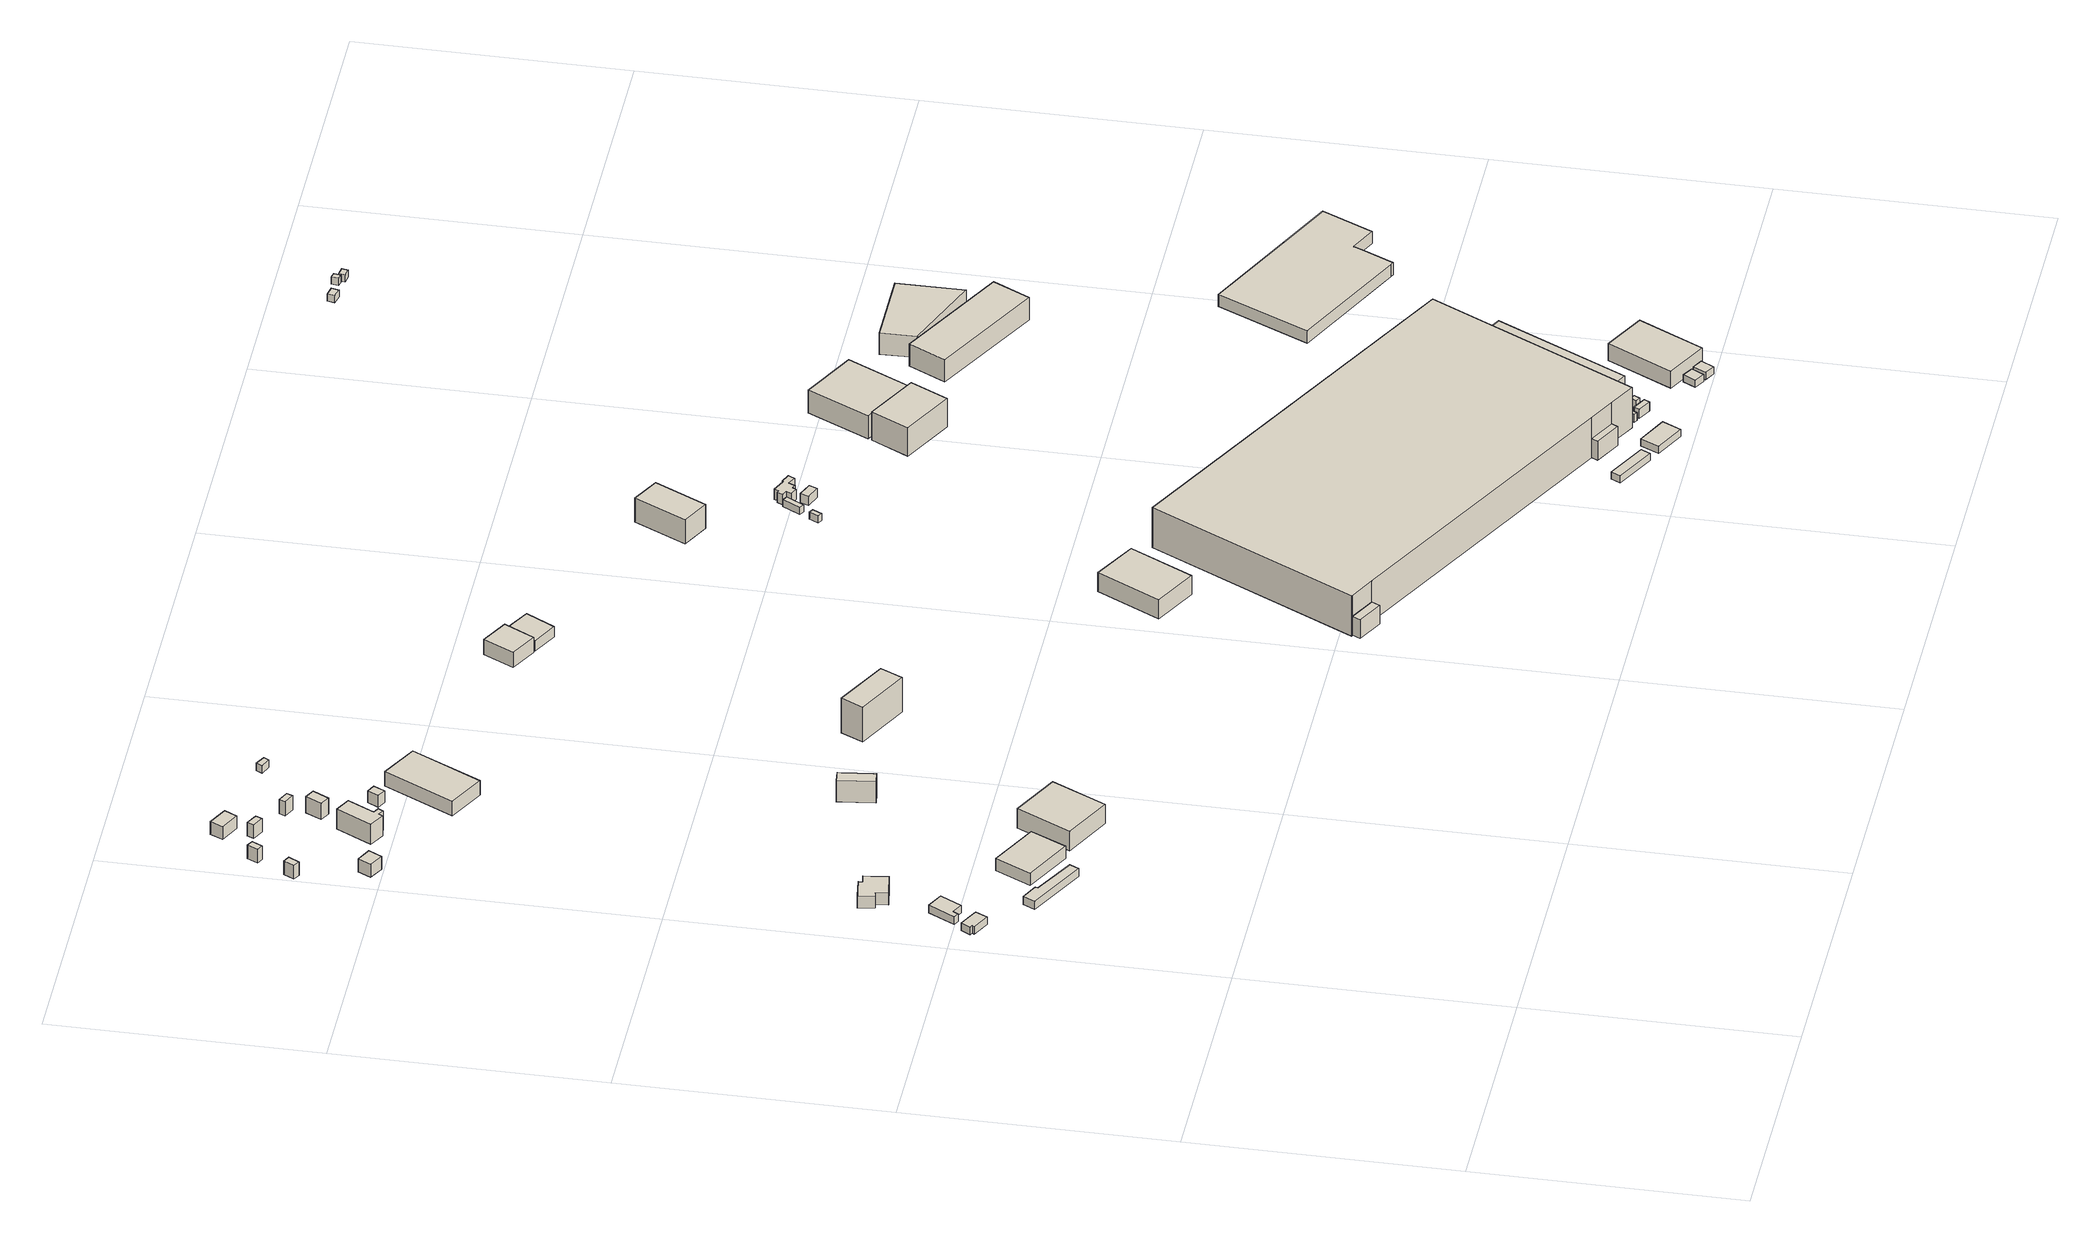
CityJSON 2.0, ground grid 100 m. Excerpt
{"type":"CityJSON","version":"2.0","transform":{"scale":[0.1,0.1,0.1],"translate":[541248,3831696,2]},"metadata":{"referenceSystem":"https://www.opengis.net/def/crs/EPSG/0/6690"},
"CityObjects":{
"building1":{"type":"Building","attributes":{"計測周辺長":27.36,"1/2500図郭":84,"区名":"大正区","町丁目名称":"船町２丁目","街区番号":1,"class":"3001","usage":"441","measuredHeight":3.1,"storeysAboveGround":2,"BuildingDetailAttribute.buildingRoofEdgeArea":41.25,"BuildingDetailAttribute.buildingStructureType":"610","BuildingDetailAttribute.buildingStructureOrgType":"2","BuildingDetailAttribute.detailedUsage":"1520","BuildingDetailAttribute.specifiedBuildingCoverageRate":0.6,"BuildingDetailAttribute.surveyYear":2017,"BuildingTsunamiRiskAttribute.description":"1","BuildingTsunamiRiskAttribute.rank":"2","BuildingTsunamiRiskAttribute.depth":0.68,"BuildingHighTideRiskAttribute.description":"1","BuildingHighTideRiskAttribute.rank":"3","BuildingHighTideRiskAttribute.depth":3.29,"BuildingIDAttribute.prefecture":"27","BuildingIDAttribute.city":"27108"},"geometry":[{"type":"Solid","lod":"1","boundaries":[[[[0,1,2,3,4,5]],[[4,6,7,5]],[[3,8,6,4]],[[2,9,8,3]],[[1,10,9,2]],[[0,11,10,1]],[[5,7,11,0]],[[6,8,9,10,11,7]]]]}]},
"building2":{"type":"Building","attributes":{"計測周辺長":36.82,"1/2500図郭":84,"区名":"大正区","町丁目名称":"船町２丁目","街区番号":1,"class":"3001","usage":"441","measuredHeight":3.2,"storeysAboveGround":2,"BuildingDetailAttribute.buildingRoofEdgeArea":68.97,"BuildingDetailAttribute.buildingStructureType":"610","BuildingDetailAttribute.buildingStructureOrgType":"2","BuildingDetailAttribute.detailedUsage":"1520","BuildingDetailAttribute.specifiedBuildingCoverageRate":0.6,"BuildingDetailAttribute.surveyYear":2017,"BuildingTsunamiRiskAttribute.description":"1","BuildingTsunamiRiskAttribute.rank":"2","BuildingTsunamiRiskAttribute.depth":0.68,"BuildingHighTideRiskAttribute.description":"1","BuildingHighTideRiskAttribute.rank":"3","BuildingHighTideRiskAttribute.depth":3.28,"BuildingIDAttribute.prefecture":"27","BuildingIDAttribute.city":"27108"},"geometry":[{"type":"Solid","lod":"1","boundaries":[[[[12,13,14,15,16,17]],[[16,18,19,17]],[[15,20,18,16]],[[14,21,20,15]],[[13,22,21,14]],[[12,23,22,13]],[[17,19,23,12]],[[18,20,21,22,23,19]]]]}]},
"building3":{"type":"Building","attributes":{"計測周辺長":59.98,"1/2500図郭":84,"区名":"大正区","町丁目名称":"船町２丁目","街区番号":1,"class":"3003","usage":"441","measuredHeight":3.4,"storeysAboveGround":2,"BuildingDetailAttribute.buildingRoofEdgeArea":109.62,"BuildingDetailAttribute.buildingStructureType":"610","BuildingDetailAttribute.buildingStructureOrgType":"2","BuildingDetailAttribute.detailedUsage":"1510","BuildingDetailAttribute.specifiedBuildingCoverageRate":0.6,"BuildingDetailAttribute.surveyYear":2017,"BuildingTsunamiRiskAttribute.description":"1","BuildingTsunamiRiskAttribute.rank":"1","BuildingTsunamiRiskAttribute.depth":0.43,"BuildingHighTideRiskAttribute.description":"1","BuildingHighTideRiskAttribute.rank":"3","BuildingHighTideRiskAttribute.depth":3.07,"BuildingIDAttribute.prefecture":"27","BuildingIDAttribute.city":"27108"},"geometry":[{"type":"Solid","lod":"1","boundaries":[[[[24,25,26,27,28,29]],[[28,30,31,29]],[[27,32,30,28]],[[26,33,32,27]],[[25,34,33,26]],[[24,35,34,25]],[[29,31,35,24]],[[30,32,33,34,35,31]]]]}]},
"building4":{"type":"Building","attributes":{"class":"3003","measuredHeight":5,"BuildingDetailAttribute.specifiedBuildingCoverageRate":0.6,"BuildingDetailAttribute.surveyYear":2017,"BuildingTsunamiRiskAttribute.description":"1","BuildingTsunamiRiskAttribute.rank":"2","BuildingTsunamiRiskAttribute.depth":0.71,"BuildingHighTideRiskAttribute.description":"1","BuildingHighTideRiskAttribute.rank":"3","BuildingHighTideRiskAttribute.depth":3.33,"BuildingIDAttribute.prefecture":"27","BuildingIDAttribute.city":"27108"},"geometry":[{"type":"Solid","lod":"1","boundaries":[[[[36,37,38,39,40,41,42,43]],[[42,44,45,43]],[[41,46,44,42]],[[40,47,46,41]],[[39,48,47,40]],[[38,49,48,39]],[[37,50,49,38]],[[36,51,50,37]],[[43,45,51,36]],[[44,46,47,48,49,50,51,45]]]]}]},
"building5":{"type":"Building","attributes":{"計測周辺長":70.61,"1/2500図郭":84,"区名":"大正区","町丁目名称":"船町２丁目","街区番号":1,"class":"3001","usage":"441","measuredHeight":5.2,"storeysAboveGround":2,"BuildingDetailAttribute.buildingRoofEdgeArea":303.94,"BuildingDetailAttribute.buildingStructureType":"610","BuildingDetailAttribute.buildingStructureOrgType":"2","BuildingDetailAttribute.detailedUsage":"1510","BuildingDetailAttribute.specifiedBuildingCoverageRate":0.6,"BuildingDetailAttribute.surveyYear":2017,"BuildingTsunamiRiskAttribute.description":"1","BuildingTsunamiRiskAttribute.rank":"1","BuildingTsunamiRiskAttribute.depth":0.11,"BuildingHighTideRiskAttribute.description":"1","BuildingHighTideRiskAttribute.rank":"2","BuildingHighTideRiskAttribute.depth":2.76,"BuildingIDAttribute.prefecture":"27","BuildingIDAttribute.city":"27108"},"geometry":[{"type":"Solid","lod":"1","boundaries":[[[[52,53,54,55]],[[54,56,57,55]],[[53,58,56,54]],[[52,59,58,53]],[[55,57,59,52]],[[56,58,59,57]]]]}]},
"building6":{"type":"Building","attributes":{"class":"3001","measuredHeight":8.2,"BuildingDetailAttribute.specifiedBuildingCoverageRate":0.6,"BuildingDetailAttribute.surveyYear":2017,"BuildingTsunamiRiskAttribute.description":"1","BuildingTsunamiRiskAttribute.rank":"1","BuildingTsunamiRiskAttribute.depth":0.42,"BuildingHighTideRiskAttribute.description":"1","BuildingHighTideRiskAttribute.rank":"3","BuildingHighTideRiskAttribute.depth":3.07,"BuildingIDAttribute.prefecture":"27","BuildingIDAttribute.city":"27108"},"geometry":[{"type":"Solid","lod":"1","boundaries":[[[[60,61,62,63]],[[62,64,65,63]],[[61,66,64,62]],[[60,67,66,61]],[[63,65,67,60]],[[64,66,67,65]]]]}]},
"building7":{"type":"Building","attributes":{"class":"3001","measuredHeight":5.5,"BuildingDetailAttribute.specifiedBuildingCoverageRate":0.6,"BuildingDetailAttribute.surveyYear":2017,"BuildingTsunamiRiskAttribute.description":"1","BuildingTsunamiRiskAttribute.rank":"2","BuildingTsunamiRiskAttribute.depth":0.6,"BuildingHighTideRiskAttribute.description":"1","BuildingHighTideRiskAttribute.rank":"3","BuildingHighTideRiskAttribute.depth":3.17,"BuildingIDAttribute.prefecture":"27","BuildingIDAttribute.city":"27108"},"geometry":[{"type":"Solid","lod":"1","boundaries":[[[[68,69,70,71]],[[70,72,73,71]],[[69,74,72,70]],[[68,75,74,69]],[[71,73,75,68]],[[72,74,75,73]]]]}]},
"building8":{"type":"Building","attributes":{"class":"3003","measuredHeight":5.9,"BuildingDetailAttribute.specifiedBuildingCoverageRate":0.6,"BuildingDetailAttribute.surveyYear":2017,"BuildingTsunamiRiskAttribute.description":"1","BuildingTsunamiRiskAttribute.rank":"2","BuildingTsunamiRiskAttribute.depth":1.02,"BuildingHighTideRiskAttribute.description":"1","BuildingHighTideRiskAttribute.rank":"3","BuildingHighTideRiskAttribute.depth":3.58,"BuildingIDAttribute.prefecture":"27","BuildingIDAttribute.city":"27108"},"geometry":[{"type":"Solid","lod":"1","boundaries":[[[[76,77,78,79]],[[78,80,81,79]],[[77,82,80,78]],[[76,83,82,77]],[[79,81,83,76]],[[80,82,83,81]]]]}]},
"building9":{"type":"Building","attributes":{"class":"3003","measuredHeight":5.8,"BuildingDetailAttribute.specifiedBuildingCoverageRate":0.6,"BuildingDetailAttribute.surveyYear":2017,"BuildingTsunamiRiskAttribute.description":"1","BuildingTsunamiRiskAttribute.rank":"2","BuildingTsunamiRiskAttribute.depth":0.93,"BuildingHighTideRiskAttribute.description":"1","BuildingHighTideRiskAttribute.rank":"3","BuildingHighTideRiskAttribute.depth":3.48,"BuildingIDAttribute.prefecture":"27","BuildingIDAttribute.city":"27108"},"geometry":[{"type":"Solid","lod":"1","boundaries":[[[[84,85,86,87]],[[86,88,89,87]],[[85,90,88,86]],[[84,91,90,85]],[[87,89,91,84]],[[88,90,91,89]]]]}]},
"building10":{"type":"Building","attributes":{"class":"3001","measuredHeight":8.4,"BuildingDetailAttribute.specifiedBuildingCoverageRate":0.6,"BuildingDetailAttribute.surveyYear":2017,"BuildingTsunamiRiskAttribute.description":"1","BuildingTsunamiRiskAttribute.rank":"1","BuildingTsunamiRiskAttribute.depth":0.03,"BuildingHighTideRiskAttribute.description":"1","BuildingHighTideRiskAttribute.rank":"2","BuildingHighTideRiskAttribute.depth":2.44,"BuildingIDAttribute.prefecture":"27","BuildingIDAttribute.city":"27108"},"geometry":[{"type":"Solid","lod":"1","boundaries":[[[[92,93,94,95,96,97,98,99]],[[98,100,101,99]],[[97,102,100,98]],[[96,103,102,97]],[[95,104,103,96]],[[94,105,104,95]],[[93,106,105,94]],[[92,107,106,93]],[[99,101,107,92]],[[100,102,103,104,105,106,107,101]]]]}]},
"building11":{"type":"Building","attributes":{"計測周辺長":37.51,"1/2500図郭":84,"区名":"大正区","町丁目名称":"船町２丁目","街区番号":1,"class":"3001","usage":"441","measuredHeight":9,"storeysAboveGround":1,"BuildingDetailAttribute.buildingRoofEdgeArea":67.9,"BuildingDetailAttribute.buildingStructureType":"610","BuildingDetailAttribute.buildingStructureOrgType":"2","BuildingDetailAttribute.detailedUsage":"1510","BuildingDetailAttribute.specifiedBuildingCoverageRate":0.6,"BuildingDetailAttribute.surveyYear":2017,"BuildingTsunamiRiskAttribute.description":"1","BuildingTsunamiRiskAttribute.rank":"1","BuildingTsunamiRiskAttribute.depth":0.38,"BuildingHighTideRiskAttribute.description":"1","BuildingHighTideRiskAttribute.rank":"3","BuildingHighTideRiskAttribute.depth":3.02,"BuildingIDAttribute.prefecture":"27","BuildingIDAttribute.city":"27108"},"geometry":[{"type":"Solid","lod":"1","boundaries":[[[[108,109,110,111]],[[110,112,113,111]],[[109,114,112,110]],[[108,115,114,109]],[[111,113,115,108]],[[112,114,115,113]]]]}]},
"building12":{"type":"Building","attributes":{"class":"3003","measuredHeight":5.7,"BuildingDetailAttribute.specifiedBuildingCoverageRate":0.6,"BuildingDetailAttribute.surveyYear":2017,"BuildingTsunamiRiskAttribute.description":"1","BuildingTsunamiRiskAttribute.rank":"2","BuildingTsunamiRiskAttribute.depth":0.93,"BuildingHighTideRiskAttribute.description":"1","BuildingHighTideRiskAttribute.rank":"3","BuildingHighTideRiskAttribute.depth":3.48,"BuildingIDAttribute.prefecture":"27","BuildingIDAttribute.city":"27108"},"geometry":[{"type":"Solid","lod":"1","boundaries":[[[[116,117,118,119]],[[118,120,121,119]],[[117,122,120,118]],[[116,123,122,117]],[[119,121,123,116]],[[120,122,123,121]]]]}]},
"building13":{"type":"Building","attributes":{"class":"3003","measuredHeight":5.5,"BuildingDetailAttribute.specifiedBuildingCoverageRate":0.6,"BuildingDetailAttribute.surveyYear":2017,"BuildingTsunamiRiskAttribute.description":"1","BuildingTsunamiRiskAttribute.rank":"2","BuildingTsunamiRiskAttribute.depth":0.79,"BuildingHighTideRiskAttribute.description":"1","BuildingHighTideRiskAttribute.rank":"3","BuildingHighTideRiskAttribute.depth":3.35,"BuildingIDAttribute.prefecture":"27","BuildingIDAttribute.city":"27108"},"geometry":[{"type":"Solid","lod":"1","boundaries":[[[[124,125,126,127]],[[126,128,129,127]],[[125,130,128,126]],[[124,131,130,125]],[[127,129,131,124]],[[128,130,131,129]]]]}]},
"building14":{"type":"Building","attributes":{"class":"3001","measuredHeight":6.7,"BuildingDetailAttribute.specifiedBuildingCoverageRate":0.6,"BuildingDetailAttribute.surveyYear":2017,"BuildingTsunamiRiskAttribute.description":"1","BuildingTsunamiRiskAttribute.rank":"1","BuildingTsunamiRiskAttribute.depth":0.49,"BuildingHighTideRiskAttribute.description":"1","BuildingHighTideRiskAttribute.rank":"3","BuildingHighTideRiskAttribute.depth":3.04,"BuildingIDAttribute.prefecture":"27","BuildingIDAttribute.city":"27108"},"geometry":[{"type":"Solid","lod":"1","boundaries":[[[[132,133,134,135]],[[134,136,137,135]],[[133,138,136,134]],[[132,139,138,133]],[[135,137,139,132]],[[136,138,139,137]]]]}]},
"building15":{"type":"Building","attributes":{"class":"3003","measuredHeight":5.9,"BuildingDetailAttribute.specifiedBuildingCoverageRate":0.6,"BuildingDetailAttribute.surveyYear":2017,"BuildingTsunamiRiskAttribute.description":"1","BuildingTsunamiRiskAttribute.rank":"2","BuildingTsunamiRiskAttribute.depth":0.85,"BuildingHighTideRiskAttribute.description":"1","BuildingHighTideRiskAttribute.rank":"3","BuildingHighTideRiskAttribute.depth":3.4,"BuildingIDAttribute.prefecture":"27","BuildingIDAttribute.city":"27108"},"geometry":[{"type":"Solid","lod":"1","boundaries":[[[[140,141,142,143]],[[142,144,145,143]],[[141,146,144,142]],[[140,147,146,141]],[[143,145,147,140]],[[144,146,147,145]]]]}]},
"building16":{"type":"Building","attributes":{"class":"3001","measuredHeight":4.8,"BuildingDetailAttribute.specifiedBuildingCoverageRate":0.6,"BuildingDetailAttribute.surveyYear":2017,"BuildingTsunamiRiskAttribute.description":"1","BuildingTsunamiRiskAttribute.rank":"2","BuildingTsunamiRiskAttribute.depth":0.5,"BuildingHighTideRiskAttribute.description":"1","BuildingHighTideRiskAttribute.rank":"3","BuildingHighTideRiskAttribute.depth":3.06,"BuildingIDAttribute.prefecture":"27","BuildingIDAttribute.city":"27108"},"geometry":[{"type":"Solid","lod":"1","boundaries":[[[[148,149,150,151]],[[150,152,153,151]],[[149,154,152,150]],[[148,155,154,149]],[[151,153,155,148]],[[152,154,155,153]]]]}]},
"building17":{"type":"Building","attributes":{"class":"3001","measuredHeight":6.1,"BuildingDetailAttribute.specifiedBuildingCoverageRate":0.6,"BuildingDetailAttribute.surveyYear":2017,"BuildingTsunamiRiskAttribute.description":"1","BuildingTsunamiRiskAttribute.rank":"1","BuildingTsunamiRiskAttribute.depth":0.44,"BuildingHighTideRiskAttribute.description":"1","BuildingHighTideRiskAttribute.rank":"2","BuildingHighTideRiskAttribute.depth":2.31,"BuildingIDAttribute.prefecture":"27","BuildingIDAttribute.city":"27108"},"geometry":[{"type":"Solid","lod":"1","boundaries":[[[[156,157,158,159]],[[158,160,161,159]],[[157,162,160,158]],[[156,163,162,157]],[[159,161,163,156]],[[160,162,163,161]]]]}]},
"building18":{"type":"Building","attributes":{"class":"3001","measuredHeight":3.1,"BuildingDetailAttribute.specifiedBuildingCoverageRate":0.6,"BuildingDetailAttribute.surveyYear":2017,"BuildingTsunamiRiskAttribute.description":"1","BuildingTsunamiRiskAttribute.rank":"2","BuildingTsunamiRiskAttribute.depth":0.69,"BuildingHighTideRiskAttribute.description":"1","BuildingHighTideRiskAttribute.rank":"3","BuildingHighTideRiskAttribute.depth":3.22,"BuildingIDAttribute.prefecture":"27","BuildingIDAttribute.city":"27108"},"geometry":[{"type":"Solid","lod":"1","boundaries":[[[[164,165,166,167]],[[166,168,169,167]],[[165,170,168,166]],[[164,171,170,165]],[[167,169,171,164]],[[168,170,171,169]]]]}]},
"building19":{"type":"Building","attributes":{"計測周辺長":63.74,"1/2500図郭":84,"区名":"大正区","町丁目名称":"船町２丁目","街区番号":1,"class":"3001","usage":"441","measuredHeight":14.6,"storeysAboveGround":2,"BuildingDetailAttribute.buildingRoofEdgeArea":209.62,"BuildingDetailAttribute.buildingStructureType":"610","BuildingDetailAttribute.buildingStructureOrgType":"2","BuildingDetailAttribute.detailedUsage":"1520","BuildingDetailAttribute.specifiedBuildingCoverageRate":0.6,"BuildingDetailAttribute.surveyYear":2017,"BuildingTsunamiRiskAttribute.description":"1","BuildingTsunamiRiskAttribute.rank":"1","BuildingTsunamiRiskAttribute.depth":0.34,"BuildingHighTideRiskAttribute.description":"1","BuildingHighTideRiskAttribute.rank":"3","BuildingHighTideRiskAttribute.depth":3.05,"BuildingIDAttribute.prefecture":"27","BuildingIDAttribute.city":"27108"},"geometry":[{"type":"Solid","lod":"1","boundaries":[[[[172,173,174,175]],[[174,176,177,175]],[[173,178,176,174]],[[172,179,178,173]],[[175,177,179,172]],[[176,178,179,177]]]]}]},
"building20":{"type":"Building","attributes":{"class":"3003","measuredHeight":7.9,"BuildingDetailAttribute.specifiedBuildingCoverageRate":0.6,"BuildingDetailAttribute.surveyYear":2017,"BuildingTsunamiRiskAttribute.description":"1","BuildingTsunamiRiskAttribute.rank":"1","BuildingTsunamiRiskAttribute.depth":0.1,"BuildingHighTideRiskAttribute.description":"1","BuildingHighTideRiskAttribute.rank":"2","BuildingHighTideRiskAttribute.depth":2.88,"BuildingIDAttribute.prefecture":"27","BuildingIDAttribute.city":"27108"},"geometry":[{"type":"Solid","lod":"1","boundaries":[[[[180,181,182,183]],[[182,184,185,183]],[[181,186,184,182]],[[180,187,186,181]],[[183,185,187,180]],[[184,186,187,185]]]]}]},
"building21":{"type":"Building","attributes":{"計測周辺長":49.16,"1/2500図郭":84,"区名":"大正区","町丁目名称":"船町２丁目","街区番号":1,"class":"3001","usage":"441","measuredHeight":6.4,"storeysAboveGround":1,"BuildingDetailAttribute.buildingRoofEdgeArea":150.65,"BuildingDetailAttribute.buildingStructureType":"610","BuildingDetailAttribute.buildingStructureOrgType":"2","BuildingDetailAttribute.detailedUsage":"1520","BuildingDetailAttribute.specifiedBuildingCoverageRate":0.6,"BuildingDetailAttribute.surveyYear":2017,"BuildingHighTideRiskAttribute.description":"1","BuildingHighTideRiskAttribute.rank":"2","BuildingHighTideRiskAttribute.depth":2.31,"BuildingIDAttribute.prefecture":"27","BuildingIDAttribute.city":"27108"},"geometry":[{"type":"Solid","lod":"1","boundaries":[[[[188,189,190,191]],[[190,192,193,191]],[[189,194,192,190]],[[188,195,194,189]],[[191,193,195,188]],[[192,194,195,193]]]]}]},
"building22":{"type":"Building","attributes":{"計測周辺長":60.89,"1/2500図郭":84,"区名":"大正区","町丁目名称":"船町２丁目","街区番号":1,"class":"3003","usage":"441","measuredHeight":4.4,"storeysAboveGround":1,"BuildingDetailAttribute.buildingRoofEdgeArea":208.56,"BuildingDetailAttribute.buildingStructureType":"610","BuildingDetailAttribute.buildingStructureOrgType":"2","BuildingDetailAttribute.detailedUsage":"1520","BuildingDetailAttribute.specifiedBuildingCoverageRate":0.6,"BuildingDetailAttribute.surveyYear":2017,"BuildingHighTideRiskAttribute.description":"1","BuildingHighTideRiskAttribute.rank":"2","BuildingHighTideRiskAttribute.depth":1.76,"BuildingIDAttribute.prefecture":"27","BuildingIDAttribute.city":"27108"},"geometry":[{"type":"Solid","lod":"1","boundaries":[[[[196,197,198,199]],[[198,200,201,199]],[[197,202,200,198]],[[196,203,202,197]],[[199,201,203,196]],[[200,202,203,201]]]]}]},
"building23":{"type":"Building","attributes":{"class":"3001","measuredHeight":8.1,"BuildingDetailAttribute.specifiedBuildingCoverageRate":0.6,"BuildingDetailAttribute.surveyYear":2017,"BuildingTsunamiRiskAttribute.description":"1","BuildingTsunamiRiskAttribute.rank":"1","BuildingTsunamiRiskAttribute.depth":0.15,"BuildingHighTideRiskAttribute.description":"1","BuildingHighTideRiskAttribute.rank":"2","BuildingHighTideRiskAttribute.depth":2.92,"BuildingIDAttribute.prefecture":"27","BuildingIDAttribute.city":"27108"},"geometry":[{"type":"Solid","lod":"1","boundaries":[[[[204,205,206,207]],[[206,208,209,207]],[[205,210,208,206]],[[204,211,210,205]],[[207,209,211,204]],[[208,210,211,209]]]]}]},
"building24":{"type":"Building","attributes":{"class":"3001","measuredHeight":17,"BuildingDetailAttribute.specifiedBuildingCoverageRate":0.6,"BuildingDetailAttribute.surveyYear":2017,"BuildingTsunamiRiskAttribute.description":"1","BuildingTsunamiRiskAttribute.rank":"1","BuildingTsunamiRiskAttribute.depth":0.01,"BuildingHighTideRiskAttribute.description":"1","BuildingHighTideRiskAttribute.rank":"3","BuildingHighTideRiskAttribute.depth":3.23,"BuildingIDAttribute.prefecture":"27","BuildingIDAttribute.city":"27108"},"geometry":[{"type":"Solid","lod":"1","boundaries":[[[[212,213,214,215,216,217,218,219]],[[218,220,221,219]],[[217,222,220,218]],[[216,223,222,217]],[[215,224,223,216]],[[214,225,224,215]],[[213,226,225,214]],[[212,227,226,213]],[[219,221,227,212]],[[220,222,223,224,225,226,227,221]]]]}]},
"building25":{"type":"Building","attributes":{"計測周辺長":42.29,"1/2500図郭":84,"区名":"大正区","町丁目名称":"船町２丁目","街区番号":1,"class":"3001","usage":"441","storeysAboveGround":1,"BuildingDetailAttribute.buildingRoofEdgeArea":69.79,"BuildingDetailAttribute.buildingStructureType":"610","BuildingDetailAttribute.buildingStructureOrgType":"2","BuildingDetailAttribute.detailedUsage":"1520","BuildingDetailAttribute.specifiedBuildingCoverageRate":0.6,"BuildingDetailAttribute.surveyYear":2017,"BuildingTsunamiRiskAttribute.description":"1","BuildingTsunamiRiskAttribute.rank":"1","BuildingTsunamiRiskAttribute.depth":0.13,"BuildingHighTideRiskAttribute.description":"1","BuildingHighTideRiskAttribute.rank":"2","BuildingHighTideRiskAttribute.depth":2.89,"BuildingIDAttribute.prefecture":"27","BuildingIDAttribute.city":"27108"},"geometry":[{"type":"Solid","lod":"1","boundaries":[[[[228,229,230,231]],[[230,232,233,231]],[[229,234,232,230]],[[228,235,234,229]],[[231,233,235,228]],[[232,234,235,233]]]]}]},
"building26":{"type":"Building","attributes":{"class":"3001","measuredHeight":3,"BuildingDetailAttribute.specifiedBuildingCoverageRate":0.6,"BuildingDetailAttribute.surveyYear":2017,"BuildingHighTideRiskAttribute.description":"1","BuildingHighTideRiskAttribute.rank":"2","BuildingHighTideRiskAttribute.depth":2.09,"BuildingIDAttribute.prefecture":"27","BuildingIDAttribute.city":"27108"},"geometry":[{"type":"Solid","lod":"1","boundaries":[[[[236,237,238,239]],[[238,240,241,239]],[[237,242,240,238]],[[236,243,242,237]],[[239,241,243,236]],[[240,242,243,241]]]]}]},
"building27":{"type":"Building","attributes":{"計測周辺長":118.19,"1/2500図郭":84,"区名":"大正区","町丁目名称":"船町２丁目","街区番号":1,"class":"3003","usage":"441","measuredHeight":10.1,"storeysAboveGround":2,"BuildingDetailAttribute.buildingRoofEdgeArea":827.8,"BuildingDetailAttribute.buildingStructureType":"601","BuildingDetailAttribute.buildingStructureOrgType":"1","BuildingDetailAttribute.detailedUsage":"1520","BuildingDetailAttribute.specifiedBuildingCoverageRate":0.6,"BuildingDetailAttribute.surveyYear":2017,"BuildingTsunamiRiskAttribute.description":"1","BuildingTsunamiRiskAttribute.rank":"1","BuildingTsunamiRiskAttribute.depth":0.04,"BuildingHighTideRiskAttribute.description":"1","BuildingHighTideRiskAttribute.rank":"2","BuildingHighTideRiskAttribute.depth":2.71,"BuildingIDAttribute.prefecture":"27","BuildingIDAttribute.city":"27108"},"geometry":[{"type":"Solid","lod":"1","boundaries":[[[[244,245,246,247]],[[246,248,249,247]],[[245,250,248,246]],[[244,251,250,245]],[[247,249,251,244]],[[248,250,251,249]]]]}]},
"building28":{"type":"Building","attributes":{"class":"3001","BuildingDetailAttribute.specifiedBuildingCoverageRate":0.6,"BuildingDetailAttribute.surveyYear":2017,"BuildingHighTideRiskAttribute.description":"1","BuildingHighTideRiskAttribute.rank":"2","BuildingHighTideRiskAttribute.depth":1.95,"BuildingIDAttribute.prefecture":"27","BuildingIDAttribute.city":"27108"},"geometry":[{"type":"Solid","lod":"1","boundaries":[[[[252,253,254,255]],[[254,256,257,255]],[[253,258,256,254]],[[252,259,258,253]],[[255,257,259,252]],[[256,258,259,257]]]]}]},
"building29":{"type":"Building","attributes":{"class":"3003","measuredHeight":8,"BuildingDetailAttribute.specifiedBuildingCoverageRate":0.6,"BuildingDetailAttribute.surveyYear":2017,"BuildingTsunamiRiskAttribute.description":"1","BuildingTsunamiRiskAttribute.rank":"1","BuildingTsunamiRiskAttribute.depth":0.23,"BuildingHighTideRiskAttribute.description":"1","BuildingHighTideRiskAttribute.rank":"2","BuildingHighTideRiskAttribute.depth":2.65,"BuildingIDAttribute.prefecture":"27","BuildingIDAttribute.city":"27108"},"geometry":[{"type":"Solid","lod":"1","boundaries":[[[[260,261,262,263]],[[262,264,265,263]],[[261,266,264,262]],[[260,267,266,261]],[[263,265,267,260]],[[264,266,267,265]]]]}]},
"building30":{"type":"Building","attributes":{"class":"3001","measuredHeight":3.9,"BuildingDetailAttribute.specifiedBuildingCoverageRate":0.6,"BuildingDetailAttribute.surveyYear":2017,"BuildingHighTideRiskAttribute.description":"1","BuildingHighTideRiskAttribute.rank":"2","BuildingHighTideRiskAttribute.depth":2.2,"BuildingIDAttribute.prefecture":"27","BuildingIDAttribute.city":"27108"},"geometry":[{"type":"Solid","lod":"1","boundaries":[[[[268,269,270,271]],[[270,272,273,271]],[[269,274,272,270]],[[268,275,274,269]],[[271,273,275,268]],[[272,274,275,273]]]]}]},
"building31":{"type":"Building","attributes":{"計測周辺長":41.44,"1/2500図郭":84,"区名":"大正区","町丁目名称":"船町２丁目","街区番号":1,"class":"3001","usage":"441","storeysAboveGround":1,"BuildingDetailAttribute.buildingRoofEdgeArea":101.06,"BuildingDetailAttribute.buildingStructureType":"610","BuildingDetailAttribute.buildingStructureOrgType":"2","BuildingDetailAttribute.detailedUsage":"1520","BuildingDetailAttribute.specifiedBuildingCoverageRate":0.6,"BuildingDetailAttribute.surveyYear":2017,"BuildingTsunamiRiskAttribute.description":"1","BuildingTsunamiRiskAttribute.rank":"1","BuildingTsunamiRiskAttribute.depth":0.17,"BuildingHighTideRiskAttribute.description":"1","BuildingHighTideRiskAttribute.rank":"2","BuildingHighTideRiskAttribute.depth":2.98,"BuildingIDAttribute.prefecture":"27","BuildingIDAttribute.city":"27108"},"geometry":[{"type":"Solid","lod":"1","boundaries":[[[[276,277,278,279]],[[278,280,281,279]],[[277,282,280,278]],[[276,283,282,277]],[[279,281,283,276]],[[280,282,283,281]]]]}]},
"building32":{"type":"Building","attributes":{"class":"3001","measuredHeight":4.2,"BuildingDetailAttribute.specifiedBuildingCoverageRate":0.6,"BuildingDetailAttribute.surveyYear":2017,"BuildingHighTideRiskAttribute.description":"1","BuildingHighTideRiskAttribute.rank":"2","BuildingHighTideRiskAttribute.depth":2.19,"BuildingIDAttribute.prefecture":"27","BuildingIDAttribute.city":"27108"},"geometry":[{"type":"Solid","lod":"1","boundaries":[[[[284,285,286,287,288,289,290,291,292,293,294,295,296,297]],[[296,298,299,297]],[[295,300,298,296]],[[294,301,300,295]],[[293,302,301,294]],[[292,303,302,293]],[[291,304,303,292]],[[290,305,304,291]],[[289,306,305,290]],[[288,307,306,289]],[[287,308,307,288]],[[286,309,308,287]],[[285,310,309,286]],[[284,311,310,285]],[[297,299,311,284]],[[298,300,301,302,303,304,305,306,307,308,309,310,311,299]]]]}]},
"building33":{"type":"Building","attributes":{"class":"3001","measuredHeight":3.4,"BuildingDetailAttribute.specifiedBuildingCoverageRate":0.6,"BuildingDetailAttribute.surveyYear":2017,"BuildingHighTideRiskAttribute.description":"1","BuildingHighTideRiskAttribute.rank":"2","BuildingHighTideRiskAttribute.depth":2.74,"BuildingIDAttribute.prefecture":"27","BuildingIDAttribute.city":"27108"},"geometry":[{"type":"Solid","lod":"1","boundaries":[[[[312,313,314,315]],[[314,316,317,315]],[[313,318,316,314]],[[312,319,318,313]],[[315,317,319,312]],[[316,318,319,317]]]]}]},
"building34":{"type":"Building","attributes":{"class":"3001","measuredHeight":3.4,"BuildingDetailAttribute.specifiedBuildingCoverageRate":0.6,"BuildingDetailAttribute.surveyYear":2017,"BuildingHighTideRiskAttribute.description":"1","BuildingHighTideRiskAttribute.rank":"2","BuildingHighTideRiskAttribute.depth":2.13,"BuildingIDAttribute.prefecture":"27","BuildingIDAttribute.city":"27108"},"geometry":[{"type":"Solid","lod":"1","boundaries":[[[[320,321,322,323]],[[322,324,325,323]],[[321,326,324,322]],[[320,327,326,321]],[[323,325,327,320]],[[324,326,327,325]]]]}]},
"building35":{"type":"Building","attributes":{"class":"3001","measuredHeight":3.7,"BuildingDetailAttribute.specifiedBuildingCoverageRate":0.6,"BuildingDetailAttribute.surveyYear":2017,"BuildingHighTideRiskAttribute.description":"1","BuildingHighTideRiskAttribute.rank":"2","BuildingHighTideRiskAttribute.depth":2.74,"BuildingIDAttribute.prefecture":"27","BuildingIDAttribute.city":"27108"},"geometry":[{"type":"Solid","lod":"1","boundaries":[[[[328,329,330,331]],[[330,332,333,331]],[[329,334,332,330]],[[328,335,334,329]],[[331,333,335,328]],[[332,334,335,333]]]]}]},
"building36":{"type":"Building","attributes":{"class":"3001","measuredHeight":3.7,"BuildingDetailAttribute.specifiedBuildingCoverageRate":0.6,"BuildingDetailAttribute.surveyYear":2017,"BuildingHighTideRiskAttribute.description":"1","BuildingHighTideRiskAttribute.rank":"2","BuildingHighTideRiskAttribute.depth":2.51,"BuildingIDAttribute.prefecture":"27","BuildingIDAttribute.city":"27108"},"geometry":[{"type":"Solid","lod":"1","boundaries":[[[[336,337,338,339]],[[338,340,341,339]],[[337,342,340,338]],[[336,343,342,337]],[[339,341,343,336]],[[340,342,343,341]]]]}]},
"building37":{"type":"Building","attributes":{"class":"3001","measuredHeight":12,"BuildingDetailAttribute.specifiedBuildingCoverageRate":0.6,"BuildingDetailAttribute.surveyYear":2017,"BuildingHighTideRiskAttribute.description":"1","BuildingHighTideRiskAttribute.rank":"2","BuildingHighTideRiskAttribute.depth":2.07,"BuildingIDAttribute.prefecture":"27","BuildingIDAttribute.city":"27108"},"geometry":[{"type":"Solid","lod":"1","boundaries":[[[[344,345,346,347]],[[346,348,349,347]],[[345,350,348,346]],[[344,351,350,345]],[[347,349,351,344]],[[348,350,351,349]]]]}]},
"building38":{"type":"Building","attributes":{"class":"3001","BuildingDetailAttribute.specifiedBuildingCoverageRate":0.6,"BuildingDetailAttribute.surveyYear":2017,"BuildingTsunamiRiskAttribute.description":"1","BuildingTsunamiRiskAttribute.rank":"1","BuildingTsunamiRiskAttribute.depth":0.03,"BuildingHighTideRiskAttribute.description":"1","BuildingHighTideRiskAttribute.rank":"2","BuildingHighTideRiskAttribute.depth":2.77,"BuildingIDAttribute.prefecture":"27","BuildingIDAttribute.city":"27108"},"geometry":[{"type":"Solid","lod":"1","boundaries":[[[[352,353,354,355]],[[354,356,357,355]],[[353,358,356,354]],[[352,359,358,353]],[[355,357,359,352]],[[356,358,359,357]]]]}]},
"building39":{"type":"Building","attributes":{"class":"3001","BuildingDetailAttribute.specifiedBuildingCoverageRate":0.6,"BuildingDetailAttribute.surveyYear":2017,"BuildingTsunamiRiskAttribute.description":"1","BuildingTsunamiRiskAttribute.rank":"1","BuildingTsunamiRiskAttribute.depth":0.03,"BuildingHighTideRiskAttribute.description":"1","BuildingHighTideRiskAttribute.rank":"2","BuildingHighTideRiskAttribute.depth":2.88,"BuildingIDAttribute.prefecture":"27","BuildingIDAttribute.city":"27108"},"geometry":[{"type":"Solid","lod":"1","boundaries":[[[[360,361,362,363]],[[362,364,365,363]],[[361,366,364,362]],[[360,367,366,361]],[[363,365,367,360]],[[364,366,367,365]]]]}]},
"building40":{"type":"Building","attributes":{"class":"3001","measuredHeight":8.5,"BuildingDetailAttribute.specifiedBuildingCoverageRate":0.6,"BuildingDetailAttribute.surveyYear":2017,"BuildingTsunamiRiskAttribute.description":"1","BuildingTsunamiRiskAttribute.rank":"1","BuildingTsunamiRiskAttribute.depth":0.22,"BuildingHighTideRiskAttribute.description":"1","BuildingHighTideRiskAttribute.rank":"2","BuildingHighTideRiskAttribute.depth":2.21,"BuildingIDAttribute.prefecture":"27","BuildingIDAttribute.city":"27108"},"geometry":[{"type":"Solid","lod":"1","boundaries":[[[[368,369,370,371]],[[370,372,373,371]],[[369,374,372,370]],[[368,375,374,369]],[[371,373,375,368]],[[372,374,375,373]]]]}]},
"building41":{"type":"Building","attributes":{"class":"3001","measuredHeight":7.1,"BuildingDetailAttribute.specifiedBuildingCoverageRate":0.6,"BuildingDetailAttribute.surveyYear":2017,"BuildingTsunamiRiskAttribute.description":"1","BuildingTsunamiRiskAttribute.rank":"1","BuildingTsunamiRiskAttribute.depth":0.07,"BuildingHighTideRiskAttribute.description":"1","BuildingHighTideRiskAttribute.rank":"2","BuildingHighTideRiskAttribute.depth":2.88,"BuildingIDAttribute.prefecture":"27","BuildingIDAttribute.city":"27108"},"geometry":[{"type":"Solid","lod":"1","boundaries":[[[[376,377,378,379]],[[378,380,381,379]],[[377,382,380,378]],[[376,383,382,377]],[[379,381,383,376]],[[380,382,383,381]]]]}]},
"building42":{"type":"Building","attributes":{"計測周辺長":97.84,"1/2500図郭":84,"区名":"大正区","町丁目名称":"船町２丁目","街区番号":1,"class":"3001","usage":"441","measuredHeight":9.6,"storeysAboveGround":2,"BuildingDetailAttribute.buildingRoofEdgeArea":596.44,"BuildingDetailAttribute.buildingStructureType":"610","BuildingDetailAttribute.buildingStructureOrgType":"2","BuildingDetailAttribute.detailedUsage":"1520","BuildingDetailAttribute.specifiedBuildingCoverageRate":0.6,"BuildingDetailAttribute.surveyYear":2017,"BuildingTsunamiRiskAttribute.description":"1","BuildingTsunamiRiskAttribute.rank":"1","BuildingTsunamiRiskAttribute.depth":0.12,"BuildingHighTideRiskAttribute.description":"1","BuildingHighTideRiskAttribute.rank":"2","BuildingHighTideRiskAttribute.depth":2.19,"BuildingIDAttribute.prefecture":"27","BuildingIDAttribute.city":"27108"},"geometry":[{"type":"Solid","lod":"1","boundaries":[[[[384,385,386,387]],[[386,388,389,387]],[[385,390,388,386]],[[384,391,390,385]],[[387,389,391,384]],[[388,390,391,389]]]]}]},
"building43":{"type":"Building","attributes":{"計測周辺長":126.08,"1/2500図郭":84,"区名":"大正区","町丁目名称":"船町２丁目","街区番号":1,"class":"3001","usage":"441","measuredHeight":9.5,"storeysAboveGround":2,"BuildingDetailAttribute.buildingRoofEdgeArea":741.41,"BuildingDetailAttribute.buildingStructureType":"610","BuildingDetailAttribute.buildingStructureOrgType":"2","BuildingDetailAttribute.detailedUsage":"1520","BuildingDetailAttribute.specifiedBuildingCoverageRate":0.6,"BuildingDetailAttribute.surveyYear":2017,"BuildingTsunamiRiskAttribute.description":"1","BuildingTsunamiRiskAttribute.rank":"1","BuildingTsunamiRiskAttribute.depth":0.02,"BuildingHighTideRiskAttribute.description":"1","BuildingHighTideRiskAttribute.rank":"3","BuildingHighTideRiskAttribute.depth":3.14,"BuildingIDAttribute.prefecture":"27","BuildingIDAttribute.city":"27108"},"geometry":[{"type":"Solid","lod":"1","boundaries":[[[[392,393,394,395]],[[394,396,397,395]],[[393,398,396,394]],[[392,399,398,393]],[[395,397,399,392]],[[396,398,399,397]]]]}]},
"building44":{"type":"Building","attributes":{"計測周辺長":101.3,"1/2500図郭":84,"区名":"大正区","町丁目名称":"船町２丁目","街区番号":1,"class":"3001","usage":"441","measuredHeight":9,"storeysAboveGround":2,"BuildingDetailAttribute.buildingRoofEdgeArea":580.16,"BuildingDetailAttribute.buildingStructureType":"610","BuildingDetailAttribute.buildingStructureOrgType":"2","BuildingDetailAttribute.detailedUsage":"1520","BuildingDetailAttribute.specifiedBuildingCoverageRate":0.6,"BuildingDetailAttribute.surveyYear":2017,"BuildingTsunamiRiskAttribute.description":"1","BuildingTsunamiRiskAttribute.rank":"1","BuildingTsunamiRiskAttribute.depth":0.29,"BuildingHighTideRiskAttribute.description":"1","BuildingHighTideRiskAttribute.rank":"3","BuildingHighTideRiskAttribute.depth":3.46,"BuildingIDAttribute.prefecture":"27","BuildingIDAttribute.city":"27108"},"geometry":[{"type":"Solid","lod":"1","boundaries":[[[[400,401,402,403]],[[402,404,405,403]],[[401,406,404,402]],[[400,407,406,401]],[[403,405,407,400]],[[404,406,407,405]]]]}]},
"building45":{"type":"Building","attributes":{"計測周辺長":192.93,"1/2500図郭":84,"区名":"大正区","町丁目名称":"船町２丁目","街区番号":1,"class":"3003","usage":"441","measuredHeight":5.1,"storeysAboveGround":2,"BuildingDetailAttribute.buildingRoofEdgeArea":2008.16,"BuildingDetailAttribute.buildingStructureType":"610","BuildingDetailAttribute.buildingStructureOrgType":"2","BuildingDetailAttribute.detailedUsage":"1520","BuildingDetailAttribute.specifiedBuildingCoverageRate":0.6,"BuildingDetailAttribute.surveyYear":2017,"BuildingTsunamiRiskAttribute.description":"1","BuildingTsunamiRiskAttribute.rank":"1","BuildingTsunamiRiskAttribute.depth":0.06,"BuildingHighTideRiskAttribute.description":"1","BuildingHighTideRiskAttribute.rank":"3","BuildingHighTideRiskAttribute.depth":3.11,"BuildingIDAttribute.prefecture":"27","BuildingIDAttribute.city":"27108"},"geometry":[{"type":"Solid","lod":"1","boundaries":[[[[408,409,410,411,412,413,414,415,416]],[[415,417,418,416]],[[414,419,417,415]],[[413,420,419,414]],[[412,421,420,413]],[[411,422,421,412]],[[410,423,422,411]],[[409,424,423,410]],[[408,425,424,409]],[[416,418,425,408]],[[417,419,420,421,422,423,424,425,418]]]]}]},
"building46":{"type":"Building","attributes":{"class":"3001","BuildingDetailAttribute.specifiedBuildingCoverageRate":0.6,"BuildingDetailAttribute.surveyYear":2017,"BuildingTsunamiRiskAttribute.description":"1","BuildingTsunamiRiskAttribute.rank":"2","BuildingTsunamiRiskAttribute.depth":0.54,"BuildingHighTideRiskAttribute.description":"1","BuildingHighTideRiskAttribute.rank":"3","BuildingHighTideRiskAttribute.depth":3.52,"BuildingIDAttribute.prefecture":"27","BuildingIDAttribute.city":"27108"},"geometry":[{"type":"Solid","lod":"1","boundaries":[[[[426,427,428,429]],[[428,430,431,429]],[[427,432,430,428]],[[426,433,432,427]],[[429,431,433,426]],[[430,432,433,431]]]]}]},
"building47":{"type":"Building","attributes":{"計測周辺長":9.68,"1/2500図郭":84,"区名":"大正区","町丁目名称":"船町２丁目","街区番号":2,"class":"3001","usage":"441","measuredHeight":3.2,"storeysAboveGround":1,"BuildingDetailAttribute.buildingRoofEdgeArea":5.78,"BuildingDetailAttribute.buildingStructureType":"610","BuildingDetailAttribute.buildingStructureOrgType":"2","BuildingDetailAttribute.detailedUsage":"1520","BuildingDetailAttribute.specifiedBuildingCoverageRate":0.6,"BuildingDetailAttribute.surveyYear":2017,"BuildingTsunamiRiskAttribute.description":"1","BuildingTsunamiRiskAttribute.rank":"2","BuildingTsunamiRiskAttribute.depth":0.64,"BuildingHighTideRiskAttribute.description":"1","BuildingHighTideRiskAttribute.rank":"3","BuildingHighTideRiskAttribute.depth":3.62,"BuildingIDAttribute.prefecture":"27","BuildingIDAttribute.city":"27108"},"geometry":[{"type":"Solid","lod":"1","boundaries":[[[[434,435,436,437]],[[436,438,439,437]],[[435,440,438,436]],[[434,441,440,435]],[[437,439,441,434]],[[438,440,441,439]]]]}]},
"building48":{"type":"Building","attributes":{"計測周辺長":11.15,"1/2500図郭":84,"区名":"大正区","町丁目名称":"船町２丁目","街区番号":2,"class":"3001","usage":"441","measuredHeight":3,"storeysAboveGround":1,"BuildingDetailAttribute.buildingRoofEdgeArea":7.58,"BuildingDetailAttribute.buildingStructureType":"610","BuildingDetailAttribute.buildingStructureOrgType":"2","BuildingDetailAttribute.detailedUsage":"1520","BuildingDetailAttribute.specifiedBuildingCoverageRate":0.6,"BuildingDetailAttribute.surveyYear":2017,"BuildingTsunamiRiskAttribute.description":"1","BuildingTsunamiRiskAttribute.rank":"2","BuildingTsunamiRiskAttribute.depth":0.86,"BuildingHighTideRiskAttribute.description":"1","BuildingHighTideRiskAttribute.rank":"3","BuildingHighTideRiskAttribute.depth":3.85,"BuildingIDAttribute.prefecture":"27","BuildingIDAttribute.city":"27108"},"geometry":[{"type":"Solid","lod":"1","boundaries":[[[[442,443,444,445]],[[444,446,447,445]],[[443,448,446,444]],[[442,449,448,443]],[[445,447,449,442]],[[446,448,449,447]]]]}]}
},
"vertices":[
[96,1924,11],[104,1931,11],[91,1936,11],[113,1972,11],[186,1935,11],[164,1890,11],[186,1935,43],[164,1890,43],[113,1972,43],[91,1936,43],[104,1931,43],[96,1924,43],
[175,2012,11],[163,1992,11],[143,2002,11],[197,2102,11],[260,2071,11],[216,1990,11],[260,2071,43],[216,1990,43],[197,2102,43],[143,2002,43],[163,1992,43],[175,2012,43],
[276,1743,14],[300,1788,14],[363,1757,14],[361,1747,14],[516,1663,14],[499,1628,14],[516,1663,48],[499,1628,48],[361,1747,48],[363,1757,48],[300,1788,48],[276,1743,48],
[214,2292,10],[193,2288,10],[183,2349,10],[269,2362,10],[271,2346,10],[306,2352,10],[320,2262,10],[221,2246,10],[320,2262,60],[221,2246,60],[306,2352,60],[271,2346,60],[269,2362,60],[183,2349,60],[193,2288,60],[214,2292,60],
[413,1784,16],[480,1917,16],[662,1825,16],[595,1692,16],[662,1825,68],[595,1692,68],[480,1917,68],[413,1784,68],
[642,1686,16],[745,1889,16],[927,1797,16],[825,1594,16],[927,1797,98],[825,1594,98],[745,1889,98],[642,1686,98],
[65,4038,11],[90,4086,11],[145,4058,11],[119,4009,11],[145,4058,66],[119,4009,66],[90,4086,66],[65,4038,66],
[9,4297,10],[30,4336,10],[54,4323,10],[33,4283,10],[54,4323,68],[33,4283,68],[30,4336,68],[9,4297,68],
[81,4437,10],[101,4477,10],[125,4465,10],[105,4425,10],[125,4465,68],[105,4425,68],[101,4477,68],[81,4437,68],
[251,4070,17],[322,4203,17],[380,4173,17],[328,4074,17],[350,4062,17],[340,4043,17],[319,4054,17],[310,4039,17],[319,4054,101],[310,4039,101],[340,4043,101],[350,4062,101],[328,4074,101],[380,4173,101],[322,4203,101],[251,4070,101],
[786,2532,19],[834,2538,19],[851,2401,19],[803,2395,19],[851,2401,109],[803,2395,109],[834,2538,109],[786,2532,109],
[223,4476,11],[235,4502,11],[278,4479,11],[266,4454,11],[278,4479,68],[266,4454,68],[235,4502,68],[223,4476,68],
[195,4581,13],[218,4628,13],[292,4591,13],[268,4544,13],[292,4591,67],[268,4544,67],[218,4628,67],[195,4581,67],
[376,4267,11],[407,4327,11],[445,4308,11],[413,4248,11],[445,4308,79],[413,4248,79],[407,4327,79],[376,4267,79],
[376,4394,10],[387,4417,10],[428,4398,10],[418,4374,10],[428,4398,70],[418,4374,70],[387,4417,70],[376,4394,70],
[470,4083,21],[491,4125,21],[524,4109,21],[503,4066,21],[524,4109,70],[503,4066,70],[491,4125,70],[470,4083,70],
[464,3822,21],[600,4084,21],[740,4011,21],[604,3750,21],[740,4011,82],[604,3750,82],[600,4084,82],[464,3822,82],
[618,4518,8],[630,4541,8],[668,4521,8],[656,4501,8],[668,4521,40],[656,4501,40],[630,4541,40],[618,4518,40],
[1163,2507,14],[1204,2590,14],[1405,2487,14],[1364,2404,14],[1405,2487,160],[1364,2404,160],[1204,2590,160],[1163,2507,160],
[2176,873,15],[2077,925,15],[2093,955,15],[2192,904,15],[2093,955,94],[2192,904,94],[2077,925,94],[2176,873,94],
[1381,3774,19],[1441,3888,19],[1544,3833,19],[1484,3720,19],[1544,3833,83],[1484,3720,83],[1441,3888,83],[1381,3774,83],
[1487,3715,23],[1552,3823,23],[1643,3774,23],[1582,3666,23],[1643,3774,67],[1582,3666,67],[1552,3823,67],[1487,3715,67],
[2072,1631,14],[2197,1867,14],[2361,1780,14],[2236,1544,14],[2361,1780,94],[2236,1544,94],[2197,1867,94],[2072,1631,94],
[2093,955,11],[2092,956,11],[2494,1729,11],[3899,998,11],[3497,225,11],[3393,279,11],[3292,332,11],[2192,904,11],[3292,332,181],[2192,904,181],[3393,279,181],[3497,225,181],[3899,998,181],[2494,1729,181],[2092,956,181],[2093,955,181],
[3156,205,16],[3174,241,16],[3326,163,16],[3307,127,16],[3326,163,46],[3307,127,46],[3174,241,46],[3156,205,46],
[2420,2889,21],[2438,2924,21],[2455,2915,21],[2437,2880,21],[2455,2915,51],[2437,2880,51],[2438,2924,51],[2420,2889,51],
[2224,3322,15],[2323,3516,15],[2428,3462,15],[2329,3269,15],[2428,3462,116],[2329,3269,116],[2323,3516,116],[2224,3322,116],
[2455,2960,24],[2492,3027,24],[2511,3016,24],[2474,2950,24],[2511,3016,54],[2474,2950,54],[2492,3027,54],[2455,2960,54],
[3380,254,14],[3279,307,14],[3292,332,14],[3393,279,14],[3292,332,94],[3393,279,94],[3279,307,94],[3380,254,94],
[2514,2940,24],[2526,2972,24],[2580,2950,24],[2567,2919,24],[2580,2950,63],[2567,2919,63],[2526,2972,63],[2514,2940,63],
[3356,106,14],[3391,176,14],[3506,119,14],[3471,49,14],[3506,119,44],[3471,49,44],[3391,176,44],[3356,106,44],
[2514,3002,24],[2523,3020,24],[2503,3029,24],[2513,3051,24],[2522,3047,24],[2530,3064,24],[2581,3041,24],[2583,3046,24],[2619,3030,24],[2607,3006,24],[2575,3021,24],[2564,2996,24],[2550,3003,24],[2543,2989,24],[2550,3003,67],[2543,2989,67],[2564,2996,67],[2575,3021,67],[2607,3006,67],[2619,3030,67],[2583,3046,67],[2581,3041,67],[2530,3064,67],[2522,3047,67],[2513,3051,67],[2503,3029,67],[2523,3020,67],[2514,3002,67],
[3525,222,14],[3536,244,14],[3549,237,14],[3538,215,14],[3549,237,48],[3538,215,48],[3536,244,48],[3525,222,48],
[3543,257,14],[3563,297,14],[3576,290,14],[3556,251,14],[3576,290,48],[3556,251,48],[3563,297,48],[3543,257,48],
[3553,210,13],[3564,231,13],[3616,204,13],[3605,183,13],[3616,204,51],[3605,183,51],[3564,231,51],[3553,210,51],
[3603,229,14],[3615,252,14],[3634,243,14],[3622,220,14],[3634,243,51],[3622,220,51],[3615,252,51],[3603,229,51],
[2879,2657,15],[2952,2798,15],[3150,2695,15],[3077,2555,15],[3150,2695,135],[3077,2555,135],[2952,2798,135],[2879,2657,135],
[3769,52,15],[3795,99,15],[3835,76,15],[3808,29,15],[3835,76,45],[3808,29,45],[3795,99,45],[3769,52,45],
[3819,25,16],[3846,74,16],[3886,52,16],[3859,3,16],[3886,52,46],[3859,3,46],[3846,74,46],[3819,25,46],
[3580,330,15],[3831,818,15],[3924,770,15],[3674,282,15],[3924,770,100],[3674,282,100],[3831,818,100],[3580,330,100],
[3749,134,15],[3875,377,15],[4033,295,15],[3907,52,15],[4033,295,86],[3907,52,86],[3875,377,86],[3749,134,86],
[2962,2812,12],[3079,3043,12],[3285,2938,12],[3168,2709,12],[3285,2938,108],[3168,2709,108],[3079,3043,108],[2962,2812,108],
[3345,2611,12],[3418,2749,12],[3837,2529,12],[3765,2390,12],[3837,2529,106],[3765,2390,106],[3418,2749,106],[3345,2611,106],
[3480,2732,7],[3476,2865,7],[3781,2865,7],[3784,2615,7],[3781,2865,97],[3784,2615,97],[3476,2865,97],[3480,2732,97],
[4515,1494,13],[4424,1304,13],[4325,1351,13],[4307,1312,13],[4253,1200,13],[4238,1207,13],[3795,1419,13],[3959,1761,13],[4304,1595,13],[3959,1761,64],[4304,1595,64],[3795,1419,64],[4238,1207,64],[4253,1200,64],[4307,1312,64],[4325,1351,64],[4424,1304,64],[4515,1494,64],
[3449,4772,6],[3455,4800,6],[3492,4792,6],[3485,4763,6],[3492,4792,36],[3485,4763,36],[3455,4800,36],[3449,4772,36],
[3552,4777,7],[3556,4804,7],[3577,4800,7],[3573,4773,7],[3577,4800,38],[3573,4773,38],[3556,4804,38],[3552,4777,38],
[3576,4759,7],[3580,4783,7],[3612,4777,7],[3608,4754,7],[3612,4777,37],[3608,4754,37],[3580,4783,37],[3576,4759,37]
]}
